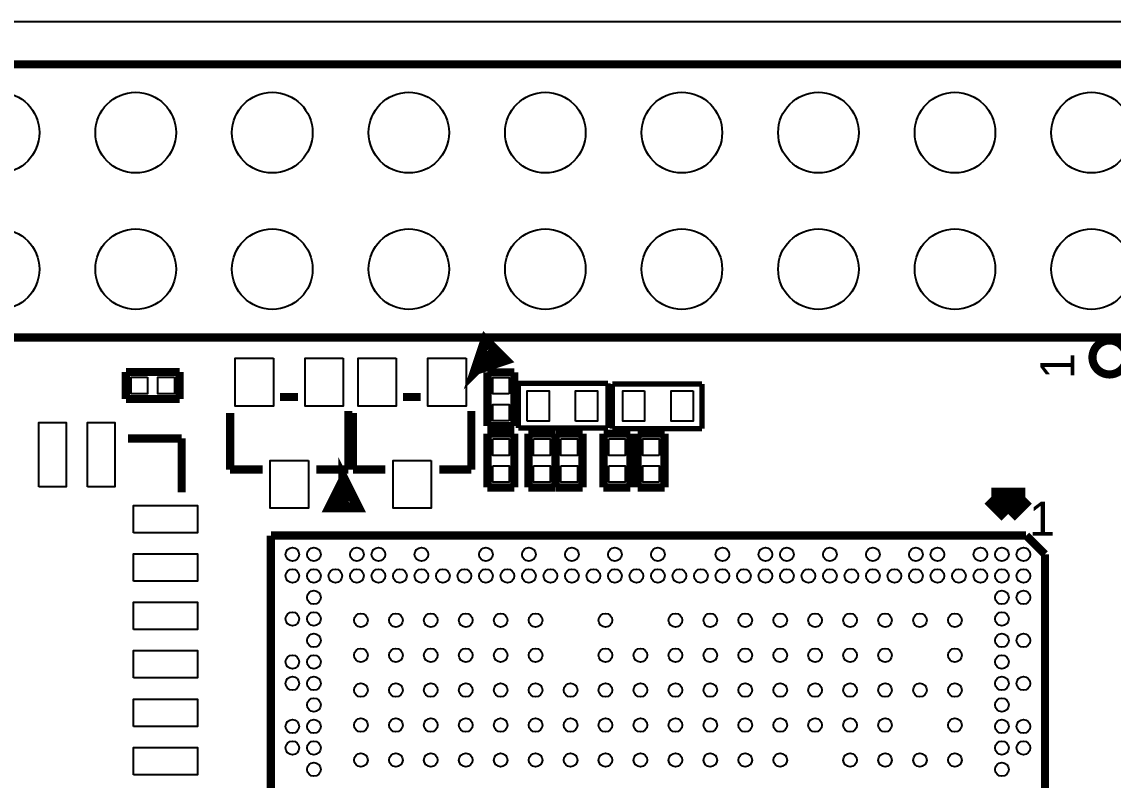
# Model space of a CAD drawing. Extents: x 0 to 65, y -1.2 to 30.2.
# Drawn here: x 16.36 to 36.66, y 15.9 to 30.01 of the extents above; entities that cross this region are included whole.
import ezdxf

# ---------------------------------------------------------------- set-up
doc = ezdxf.new("R2010")
doc.units = 0
for name, color, linetype in [('BOARD_GEOMETRY_OUTLINE', 3, 'CONTINUOUS'), ('BOARD_GEOMETRY_SILKSCREEN_', 1, 'CONTINUOUS'), ('PACKAGE_GEOMETRY_SILKSCREE', 4, 'CONTINUOUS'), ('PIN_TOP', 5, 'CONTINUOUS')]:
    doc.layers.add(name, color=color, linetype=linetype)

msp = doc.modelspace()

# ---------------------------------------------------------------- linework, layer by layer
at = {"layer": 'BOARD_GEOMETRY_OUTLINE'}
msp.add_lwpolyline([(0, 2.802382, 0.444679), (2.5273, 0), (62.536324, 0, 0.414124), (65.001648, 2.465324), (65.001648, 27.525726, 0.414223), (62.5221, 30.005528), (2.45745, 30.005528, 0.414246), (0, 27.547824)], format="xyb", close=True, dxfattribs=at)
at = {"layer": 'BOARD_GEOMETRY_SILKSCREEN_'}
for points, const_width in [([(7.050024, 29.21508), (57.850024, 29.21508), (57.850024, 24.13508), (7.050024, 24.13508), (7.050024, 29.21508)], 0.1524), ([(18.33372, 22.25548), (19.33448, 22.25548)], 0.1524), ([(19.33448, 22.25548), (19.33448, 21.25472)], 0.1524), ([(34.711386, 20.84959), (34.394648, 21.166328)], 0.350012), ([(34.394648, 21.166328), (35.028378, 21.166328)], 0.350012), ([(35.028378, 21.166328), (34.711386, 20.84959)], 0.350012), ([(20.994116, 20.450048), (35.043872, 20.450048)], 0.1524), ([(20.994116, 4.949952), (20.994116, 20.450048)], 0.1524), ([(35.043872, 20.450048), (35.393884, 20.100036)], 0.1524), ([(35.393884, 20.100036), (35.393884, 4.949952)], 0.1524)]:
    msp.add_lwpolyline(points, dxfattribs=dict(at, const_width=const_width))
at = {"layer": 'BOARD_GEOMETRY_SILKSCREEN_', "const_width": 0.1524}
msp.add_lwpolyline([(36.91128, 23.76297, 1.000095), (36.27882, 23.76297, 0.999905), (36.91128, 23.76297)], format="xyb", dxfattribs=at)
at = {"layer": 'PACKAGE_GEOMETRY_SILKSCREE'}
for points, const_width in [([(7.050024, 29.21508), (57.850024, 29.21508), (57.850024, 24.13508), (7.050024, 24.13508), (7.050024, 29.21508)], 0.1524), ([(24.80945, 23.53945), (25.339548, 23.716234), (24.986234, 24.069548), (24.80945, 23.53945), (25.092406, 23.822406)], 0.199898), ([(18.296128, 23.490936), (19.295872, 23.490936)], 0.1524), ([(18.296128, 22.991064), (18.296128, 23.490936)], 0.1524), ([(19.295872, 23.490936), (19.295872, 22.991064)], 0.1524), ([(25.023064, 22.487128), (25.023064, 23.487126)], 0.1524), ([(25.023064, 23.487126), (25.522936, 23.487126)], 0.1524), ([(25.522936, 23.487126), (25.522936, 22.487382)], 0.1524), ([(27.265884, 23.280116), (25.596088, 23.280116)], 0.100076), ([(25.596088, 23.280116), (25.596088, 22.450044)], 0.100076), ([(27.265884, 22.450044), (27.265884, 23.280116)], 0.100076), ([(27.344116, 23.269956), (27.344116, 22.439884)], 0.100076), ([(29.013912, 23.269956), (27.344116, 23.269956)], 0.100076), ([(29.013912, 22.439884), (29.013912, 23.269956)], 0.100076), ([(19.295872, 22.991064), (18.296128, 22.991064)], 0.1524), ([(21.496782, 23.026878), (21.165566, 23.026878)], 0.1524), ([(23.782782, 23.026878), (23.451566, 23.026878)], 0.1524), ([(20.235926, 21.677122), (20.235926, 22.732238)], 0.1524), ([(22.436074, 21.677122), (22.436074, 22.769576)], 0.1524), ([(22.521926, 21.677122), (22.521926, 22.732238)], 0.1524), ([(24.722074, 21.677122), (24.722074, 22.769576)], 0.1524), ([(25.522936, 22.487382), (25.023064, 22.487128)], 0.1524), ([(25.023064, 22.344126), (25.522936, 22.344126)], 0.1524), ([(25.023064, 21.344382), (25.023064, 22.344126)], 0.1524), ([(25.522936, 22.344126), (25.522936, 21.344128)], 0.1524), ([(25.596088, 22.450044), (27.265884, 22.450044)], 0.100076), ([(25.785318, 21.344128), (25.785318, 22.343872)], 0.1524), ([(25.785318, 22.343872), (26.28519, 22.343872)], 0.1524), ([(26.28519, 22.343872), (26.28519, 21.344128)], 0.1524), ([(26.29281, 21.344128), (26.29281, 22.343872)], 0.1524), ([(26.29281, 22.343872), (26.792682, 22.343872)], 0.1524), ([(26.792682, 22.343872), (26.792682, 21.344128)], 0.1524), ([(27.18181, 21.344128), (27.182064, 22.343872)], 0.1524), ([(27.182064, 22.343872), (27.681682, 22.343872)], 0.1524), ([(27.344116, 22.439884), (29.013912, 22.439884)], 0.100076), ([(27.681682, 22.343872), (27.681682, 21.344128)], 0.1524), ([(27.817064, 22.343872), (28.316936, 22.343872)], 0.1524), ([(27.817064, 21.344128), (27.817064, 22.343872)], 0.1524), ([(28.316936, 22.343872), (28.316936, 21.344128)], 0.1524), ([(18.33372, 22.25548), (19.33448, 22.25548)], 0.1524), ([(19.33448, 22.25548), (19.33448, 21.25472)], 0.1524), ([(20.235926, 21.677122), (20.838922, 21.677122)], 0.1524), ([(22.436074, 21.677122), (21.842222, 21.677122)], 0.1524), ([(22.352, 21.483574), (22.102064, 20.983702), (22.601936, 20.983702), (22.352, 21.483574), (22.352, 21.083524)], 0.199898), ([(22.521926, 21.677122), (23.124922, 21.677122)], 0.1524), ([(24.722074, 21.677122), (24.128222, 21.677122)], 0.1524), ([(25.522936, 21.344128), (25.023064, 21.344382)], 0.1524), ([(26.28519, 21.344128), (25.785318, 21.344128)], 0.1524), ([(26.792682, 21.344128), (26.29281, 21.344128)], 0.1524), ([(27.681682, 21.344128), (27.18181, 21.344128)], 0.1524), ([(28.316936, 21.344128), (27.817064, 21.344128)], 0.1524), ([(34.711386, 20.84959), (34.394648, 21.166328)], 0.350012), ([(34.394648, 21.166328), (35.028378, 21.166328)], 0.350012), ([(35.028378, 21.166328), (34.711386, 20.84959)], 0.350012), ([(20.994116, 20.450048), (35.043872, 20.450048)], 0.1524), ([(20.994116, 4.949952), (20.994116, 20.450048)], 0.1524), ([(35.043872, 20.450048), (35.393884, 20.100036)], 0.1524), ([(35.393884, 20.100036), (35.393884, 4.949952)], 0.1524)]:
    msp.add_lwpolyline(points, dxfattribs=dict(at, const_width=const_width))
at = {"layer": 'PACKAGE_GEOMETRY_SILKSCREE', "const_width": 0.1524}
msp.add_lwpolyline([(36.91128, 23.76297, 1.000095), (36.27882, 23.76297, 0.999905), (36.91128, 23.76297)], format="xyb", dxfattribs=at)
at = {"layer": 'PIN_TOP'}
for points in [[(21.041614, 23.74646), (21.041614, 22.85746), (20.330414, 22.85746), (20.330414, 23.74646)], [(22.341586, 23.74646), (22.341586, 22.85746), (21.630386, 22.85746), (21.630386, 23.74646)], [(23.327614, 23.74646), (23.327614, 22.85746), (22.616414, 22.85746), (22.616414, 23.74646)], [(24.627586, 23.74646), (24.627586, 22.85746), (23.916386, 22.85746), (23.916386, 23.74646)], [(18.698464, 23.3934), (18.698464, 23.0886), (18.393664, 23.0886), (18.393664, 23.3934)], [(19.198336, 23.3934), (19.198336, 23.0886), (18.893536, 23.0886), (18.893536, 23.3934)], [(25.4254, 23.084536), (25.1206, 23.084536), (25.1206, 23.389336), (25.4254, 23.389336)], [(25.762712, 22.5806), (25.762712, 23.1394), (26.169112, 23.1394), (26.169112, 22.5806)], [(26.662888, 22.5806), (26.662888, 23.1394), (27.069288, 23.1394), (27.069288, 22.5806)], [(27.947112, 23.1394), (27.947112, 22.5806), (27.540712, 22.5806), (27.540712, 23.1394)], [(28.847288, 23.1394), (28.847288, 22.5806), (28.440888, 22.5806), (28.440888, 23.1394)], [(25.4254, 22.584664), (25.1206, 22.584664), (25.1206, 22.889464), (25.4254, 22.889464)], [(16.68018, 21.35886), (16.68018, 22.55266), (17.18818, 22.55266), (17.18818, 21.35886)], [(17.58188, 21.35886), (17.58188, 22.55266), (18.08988, 22.55266), (18.08988, 21.35886)], [(25.1206, 22.246336), (25.4254, 22.246336), (25.4254, 21.941536), (25.1206, 21.941536)], [(25.8826, 22.246336), (26.1874, 22.246336), (26.1874, 21.941536), (25.8826, 21.941536)], [(26.3906, 22.246336), (26.6954, 22.246336), (26.6954, 21.941536), (26.3906, 21.941536)], [(27.2796, 22.246336), (27.5844, 22.246336), (27.5844, 21.941536), (27.2796, 21.941536)], [(28.2194, 21.941536), (27.9146, 21.941536), (27.9146, 22.246336), (28.2194, 22.246336)], [(21.6916, 21.84654), (21.6916, 20.95754), (20.9804, 20.95754), (20.9804, 21.84654)], [(23.9776, 21.84654), (23.9776, 20.95754), (23.2664, 20.95754), (23.2664, 21.84654)], [(25.1206, 21.746464), (25.4254, 21.746464), (25.4254, 21.441664), (25.1206, 21.441664)], [(25.8826, 21.746464), (26.1874, 21.746464), (26.1874, 21.441664), (25.8826, 21.441664)], [(26.3906, 21.746464), (26.6954, 21.746464), (26.6954, 21.441664), (26.3906, 21.441664)], [(27.2796, 21.746464), (27.5844, 21.746464), (27.5844, 21.441664), (27.2796, 21.441664)], [(28.2194, 21.441664), (27.9146, 21.441664), (27.9146, 21.746464), (28.2194, 21.746464)], [(18.43786, 20.50288), (18.43786, 21.01088), (19.63166, 21.01088), (19.63166, 20.50288)], [(18.43786, 19.60118), (18.43786, 20.10918), (19.63166, 20.10918), (19.63166, 19.60118)], [(18.43786, 18.70202), (18.43786, 19.21002), (19.63166, 19.21002), (19.63166, 18.70202)], [(18.43786, 17.80286), (18.43786, 18.31086), (19.63166, 18.31086), (19.63166, 17.80286)], [(18.43786, 16.90116), (18.43786, 17.40916), (19.63166, 17.40916), (19.63166, 16.90116)], [(18.43786, 16.002), (18.43786, 16.51), (19.63166, 16.51), (19.63166, 16.002)]]:
    msp.add_lwpolyline(points, close=True, dxfattribs=at)
for centre, radius in [((15.940024, 27.94508), 0.7493), ((18.480024, 27.94508), 0.7493), ((21.020024, 27.94508), 0.7493), ((23.560024, 27.94508), 0.7493), ((26.100024, 27.94508), 0.7493), ((28.640024, 27.94508), 0.7493), ((31.180024, 27.94508), 0.7493), ((33.720024, 27.94508), 0.7493), ((36.260024, 27.94508), 0.7493), ((15.940024, 25.40508), 0.7493), ((18.480024, 25.40508), 0.7493), ((21.020024, 25.40508), 0.7493), ((23.560024, 25.40508), 0.7493), ((26.100024, 25.40508), 0.7493), ((28.640024, 25.40508), 0.7493), ((31.180024, 25.40508), 0.7493), ((33.720024, 25.40508), 0.7493), ((36.260024, 25.40508), 0.7493), ((21.393912, 20.100036), 0.127), ((21.793962, 20.100036), 0.127), ((22.594062, 20.100036), 0.127), ((22.994112, 20.100036), 0.127), ((23.793958, 20.100036), 0.127), ((24.994108, 20.100036), 0.127), ((25.793954, 20.100036), 0.127), ((26.594054, 20.100036), 0.127), ((27.3939, 20.100036), 0.127), ((28.194, 20.100036), 0.127), ((29.393896, 20.100036), 0.127), ((30.193996, 20.100036), 0.127), ((30.594046, 20.100036), 0.127), ((31.393892, 20.100036), 0.127), ((32.193992, 20.100036), 0.127), ((32.994092, 20.100036), 0.127), ((33.393888, 20.100036), 0.127), ((34.193988, 20.100036), 0.127), ((34.594038, 20.100036), 0.127), ((34.994088, 20.100036), 0.127), ((21.393912, 19.699986), 0.127), ((21.793962, 19.699986), 0.127), ((22.194012, 19.699986), 0.127), ((22.594062, 19.699986), 0.127), ((22.994112, 19.699986), 0.127), ((23.393908, 19.699986), 0.127), ((23.793958, 19.699986), 0.127), ((24.194008, 19.699986), 0.127), ((24.594058, 19.699986), 0.127), ((24.994108, 19.699986), 0.127), ((25.393904, 19.699986), 0.127), ((25.793954, 19.699986), 0.127), ((26.194004, 19.699986), 0.127), ((26.594054, 19.699986), 0.127), ((26.994104, 19.699986), 0.127), ((27.3939, 19.699986), 0.127), ((27.79395, 19.699986), 0.127), ((28.194, 19.699986), 0.127), ((28.59405, 19.699986), 0.127), ((28.9941, 19.699986), 0.127), ((29.393896, 19.699986), 0.127), ((29.793946, 19.699986), 0.127), ((30.193996, 19.699986), 0.127), ((30.594046, 19.699986), 0.127), ((30.994096, 19.699986), 0.127), ((31.393892, 19.699986), 0.127), ((31.793942, 19.699986), 0.127), ((32.193992, 19.699986), 0.127), ((32.594042, 19.699986), 0.127), ((32.994092, 19.699986), 0.127), ((33.393888, 19.699986), 0.127), ((33.793938, 19.699986), 0.127), ((34.193988, 19.699986), 0.127), ((34.594038, 19.699986), 0.127), ((34.994088, 19.699986), 0.127), ((21.793962, 19.299936), 0.127), ((34.594038, 19.299936), 0.127), ((34.994088, 19.299936), 0.127), ((21.393912, 18.899886), 0.127), ((21.793962, 18.899886), 0.127), ((22.668992, 18.874994), 0.127), ((23.318978, 18.874994), 0.127), ((23.968964, 18.874994), 0.127), ((24.61895, 18.874994), 0.127), ((25.268936, 18.874994), 0.127), ((25.918922, 18.874994), 0.127), ((27.218894, 18.874994), 0.127), ((28.51912, 18.874994), 0.127), ((29.169106, 18.874994), 0.127), ((29.819092, 18.874994), 0.127), ((30.469078, 18.874994), 0.127), ((31.119064, 18.874994), 0.127), ((31.76905, 18.874994), 0.127), ((32.419036, 18.874994), 0.127), ((33.069022, 18.874994), 0.127), ((33.719008, 18.874994), 0.127), ((34.594038, 18.899886), 0.127), ((21.793962, 18.50009), 0.127), ((34.594038, 18.50009), 0.127), ((34.994088, 18.50009), 0.127), ((22.668992, 18.225008), 0.127), ((23.318978, 18.225008), 0.127), ((23.968964, 18.225008), 0.127), ((24.61895, 18.225008), 0.127), ((25.268936, 18.225008), 0.127), ((25.918922, 18.225008), 0.127), ((27.218894, 18.225008), 0.127), ((27.86888, 18.225008), 0.127), ((28.51912, 18.225008), 0.127), ((29.169106, 18.225008), 0.127), ((29.819092, 18.225008), 0.127), ((30.469078, 18.225008), 0.127), ((31.119064, 18.225008), 0.127), ((31.76905, 18.225008), 0.127), ((32.419036, 18.225008), 0.127), ((33.719008, 18.225008), 0.127), ((21.393912, 18.10004), 0.127), ((21.793962, 18.10004), 0.127), ((34.594038, 18.10004), 0.127), ((21.393912, 17.69999), 0.127), ((21.793962, 17.69999), 0.127), ((22.668992, 17.575022), 0.127), ((23.318978, 17.575022), 0.127), ((23.968964, 17.575022), 0.127), ((24.61895, 17.575022), 0.127), ((25.268936, 17.575022), 0.127), ((25.918922, 17.575022), 0.127), ((26.568908, 17.575022), 0.127), ((27.218894, 17.575022), 0.127), ((27.86888, 17.575022), 0.127), ((28.51912, 17.575022), 0.127), ((29.169106, 17.575022), 0.127), ((29.819092, 17.575022), 0.127), ((30.469078, 17.575022), 0.127), ((31.119064, 17.575022), 0.127), ((31.76905, 17.575022), 0.127), ((32.419036, 17.575022), 0.127), ((33.069022, 17.575022), 0.127), ((33.719008, 17.575022), 0.127), ((34.594038, 17.69999), 0.127), ((34.994088, 17.69999), 0.127), ((21.793962, 17.29994), 0.127), ((34.594038, 17.29994), 0.127), ((21.393912, 16.89989), 0.127), ((21.793962, 16.89989), 0.127), ((22.668992, 16.925036), 0.127), ((23.318978, 16.925036), 0.127), ((23.968964, 16.925036), 0.127), ((24.61895, 16.925036), 0.127), ((25.268936, 16.925036), 0.127), ((25.918922, 16.925036), 0.127), ((26.568908, 16.925036), 0.127), ((27.218894, 16.925036), 0.127), ((27.86888, 16.925036), 0.127), ((28.51912, 16.925036), 0.127), ((29.169106, 16.925036), 0.127), ((29.819092, 16.925036), 0.127), ((30.469078, 16.925036), 0.127), ((31.119064, 16.925036), 0.127), ((31.76905, 16.925036), 0.127), ((32.419036, 16.925036), 0.127), ((33.719008, 16.925036), 0.127), ((34.594038, 16.89989), 0.127), ((34.994088, 16.89989), 0.127), ((21.393912, 16.500094), 0.127), ((21.793962, 16.500094), 0.127), ((34.594038, 16.500094), 0.127), ((34.994088, 16.500094), 0.127), ((22.668992, 16.27505), 0.127), ((23.318978, 16.27505), 0.127), ((23.968964, 16.27505), 0.127), ((24.61895, 16.27505), 0.127), ((25.268936, 16.27505), 0.127), ((25.918922, 16.27505), 0.127), ((26.568908, 16.27505), 0.127), ((27.218894, 16.27505), 0.127), ((27.86888, 16.27505), 0.127), ((28.51912, 16.27505), 0.127), ((29.169106, 16.27505), 0.127), ((29.819092, 16.27505), 0.127), ((30.469078, 16.27505), 0.127), ((31.76905, 16.27505), 0.127), ((32.419036, 16.27505), 0.127), ((33.069022, 16.27505), 0.127), ((33.719008, 16.27505), 0.127), ((21.793962, 16.100044), 0.127), ((34.594038, 16.100044), 0.127)]:
    msp.add_circle(centre, radius, dxfattribs=at)

# ---------------------------------------------------------------- texts
at = {"layer": 'BOARD_GEOMETRY_SILKSCREEN_', "width": 1.004}
msp.add_text('1', height=0.635, rotation=90, dxfattribs=at).set_placement((35.941, 23.368))
msp.add_text('1', height=0.635, dxfattribs=at).set_placement((35.1028, 20.447))
at = {"layer": 'PACKAGE_GEOMETRY_SILKSCREE', "width": 1.004}
msp.add_text('1', height=0.635, rotation=90, dxfattribs=at).set_placement((35.941, 23.368))
msp.add_text('1', height=0.635, dxfattribs=at).set_placement((35.1028, 20.447))

doc.saveas('drawing.dxf')
